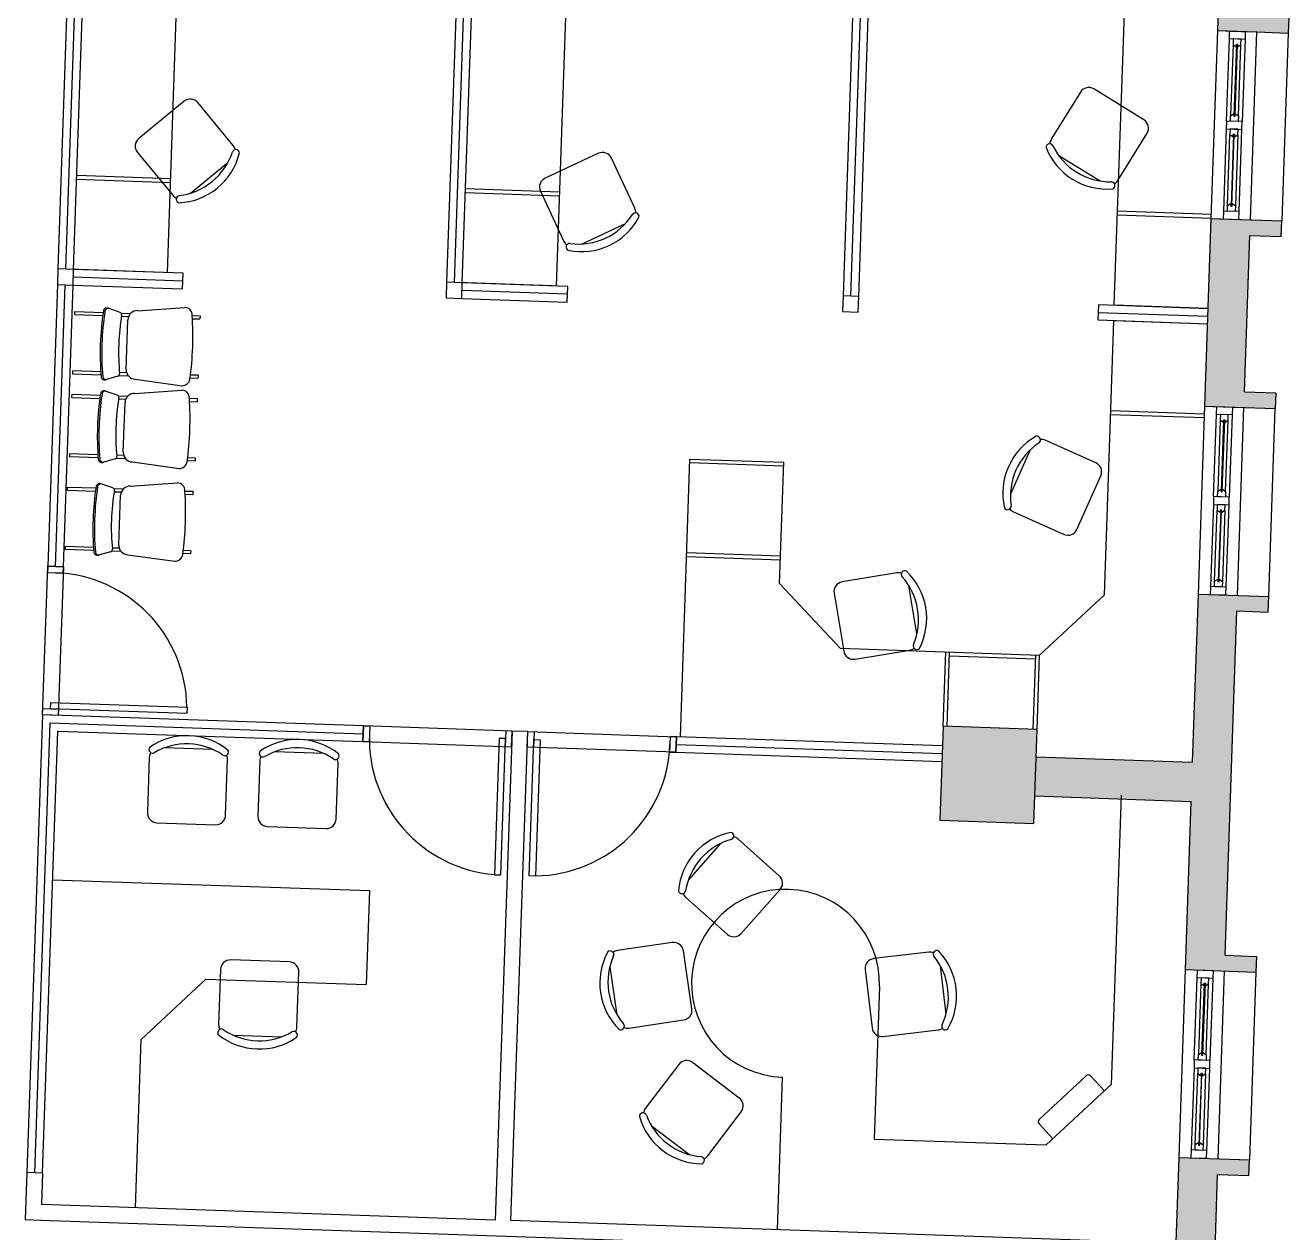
# Model space of a CAD drawing. Extents: x -28 to 149, y -33 to 76.
# Drawn here: x 111.96 to 120.03, y 25.09 to 32.8 of the extents above; entities that cross this region are included whole.
import ezdxf

# ---------------------------------------------------------------- set-up
doc = ezdxf.new("R2010")
doc.units = 0
doc.layers.add('arq-proyección edificios anexos', color=250, linetype='Continuous')

# ---------------------------------------------------------------- blocks, each defined once
blk = doc.blocks.new('Torre Sur')
h = blk.add_hatch(color=256)
h.paths.add_polyline_path([(44.6982, 32.6851), (44.8981, 32.6782), (44.9015, 32.7781), (44.4518, 32.7936), (44.4106, 31.5943), (44.8603, 31.5788), (44.8638, 31.6788), (44.6639, 31.6856)])
h.paths.add_polyline_path([(44.76, 34.484, 0.414214), (43.7949, 35.5177), (43.545, 35.5263), (43.5365, 35.2765), (43.7863, 35.2679, -0.414214), (44.5101, 34.4926), (44.493, 33.9929), (44.7428, 33.9843), (44.9427, 33.9774), (44.9461, 34.0774), (44.7463, 34.0842)])
h = blk.add_hatch(color=256)
h.paths.add_polyline_path([(44.1902, 17.8938), (44.2039, 18.2935), (44.4038, 18.2867), (44.4073, 18.3866), (43.9575, 18.4021), (43.9404, 17.9024, -0.414214), (43.1651, 17.1785), (42.9152, 17.1871), (42.9066, 16.9373), (43.1565, 16.9287, 0.414214)])
h.paths.add_polyline_path([(44.2863, 20.6921), (44.4862, 20.6853), (44.4896, 20.7852), (44.0399, 20.8007), (43.9987, 19.6014), (44.4484, 19.5859), (44.4519, 19.6859), (44.252, 19.6927)])
h.paths.add_polyline_path([(44.4099, 24.29), (44.6098, 24.2831), (44.6132, 24.3831), (44.1635, 24.3985), (44.1266, 23.3242), (43.1272, 23.3585), (43.1186, 23.1086), (44.118, 23.0743), (44.0811, 21.9999), (44.5308, 21.9845), (44.5343, 22.0844), (44.3344, 22.0913)])
h.paths.add_polyline_path([(44.4923, 26.6886), (44.6921, 26.6817), (44.6956, 26.7817), (44.2458, 26.7971), (44.2047, 25.5978), (44.6544, 25.5824), (44.6578, 25.6823), (44.4579, 25.6892)])
h.paths.add_polyline_path([(44.6158, 30.2865), (44.8157, 30.2796), (44.8191, 30.3795), (44.3694, 30.395), (44.3325, 29.3206), (43.3331, 29.355), (43.3245, 29.1051), (44.3239, 29.0708), (44.287, 27.9964), (44.7368, 27.981), (44.7402, 28.0809), (44.5403, 28.0878)])
blk.add_hatch(color=256).paths.add_polyline_path([(43.3391, 29.5298), (42.7395, 29.5504), (42.7189, 28.9508), (43.3185, 28.9302)])
for p, q in [((37.1662, 34.7948), (37.0864, 32.4712)), ((37.1363, 32.4695), (37.2162, 34.7931)), ((37.1863, 32.4678), (37.2661, 34.7914)), ((39.6481, 34.7096), (39.5682, 32.386)), ((39.6182, 32.3842), (39.698, 34.7079)), ((39.6682, 32.3825), (39.748, 34.7062)), ((42.1799, 34.6226), (42.1001, 32.299)), ((42.1501, 32.2973), (42.2299, 34.6209)), ((42.2, 32.2956), (42.2798, 34.6192)), ((44.493, 33.9929), (44.5101, 34.4926)), ((37.786, 32.4472), (37.852, 34.371)), ((40.3339, 34.2858), (40.2678, 32.3619)), ((43.8324, 32.2395), (43.8985, 34.1634)), ((44.9461, 34.0774), (44.9427, 33.9774)), ((44.4518, 32.7936), (44.493, 33.9929)), ((44.4518, 32.7936), (44.493, 33.9929)), ((44.493, 33.9929), (44.7428, 33.9843)), ((44.5429, 33.9912), (44.7428, 33.9843)), ((44.5429, 33.9912), (44.7428, 33.9843)), ((44.5429, 33.9912), (44.7428, 33.9843)), ((44.5429, 33.9912), (44.7428, 33.9843)), ((44.5429, 33.9912), (44.7428, 33.9843)), ((44.5429, 33.9912), (44.7428, 33.9843)), ((44.5429, 33.9912), (44.7428, 33.9843)), ((44.5671, 33.9403), (44.5688, 33.9903)), ((44.5688, 33.9903), (44.6688, 33.9868)), ((44.5794, 33.9899), (44.7063, 33.9855)), ((44.6063, 33.989), (44.6812, 33.9864)), ((44.6688, 33.9868), (44.667, 33.9369)), ((44.7016, 32.785), (44.7428, 33.9843)), ((44.7016, 32.785), (44.7428, 33.9843)), ((44.7428, 33.9843), (44.9427, 33.9774)), ((44.9427, 33.9774), (44.9015, 32.7781)), ((44.5491, 33.4156), (44.5671, 33.9403)), ((44.667, 33.9369), (44.5671, 33.9403)), ((44.5909, 33.9045), (44.5753, 33.4497)), ((44.5921, 33.9394), (44.5909, 33.9045)), ((44.5909, 33.9045), (44.6114, 33.8901)), ((44.6421, 33.9377), (44.5921, 33.9394)), ((44.5983, 33.4489), (44.6139, 33.9037)), ((44.6179, 33.9035), (44.6022, 33.4488)), ((44.6114, 33.8901), (44.6119, 33.9057)), ((44.6119, 33.9057), (44.6199, 33.9055)), ((44.6139, 33.9037), (44.6179, 33.9035)), ((44.6199, 33.9055), (44.6194, 33.8898)), ((44.6194, 33.8898), (44.6409, 33.9027)), ((44.6252, 33.448), (44.6409, 33.9027)), ((44.6409, 33.9027), (44.6421, 33.9377)), ((44.667, 33.9369), (44.649, 33.4122)), ((43.6157, 33.6002), (43.4296, 33.2988)), ((44.0208, 33.4235), (43.7018, 33.6205)), ((37.8926, 33.5418), (37.603, 33.3036)), ((38.2056, 33.2597), (37.9806, 33.5332)), ((44.5491, 33.4156), (44.5474, 33.3656)), ((44.649, 33.4122), (44.5491, 33.4156)), ((44.5741, 33.4147), (44.5753, 33.4497)), ((44.624, 33.413), (44.5741, 33.4147)), ((44.5753, 33.4497), (44.5967, 33.4627)), ((44.5967, 33.4627), (44.5962, 33.447)), ((44.5962, 33.447), (44.6042, 33.4467)), ((44.6022, 33.4488), (44.5983, 33.4489)), ((44.6042, 33.4467), (44.6047, 33.4624)), ((44.6047, 33.4624), (44.6252, 33.448)), ((44.6252, 33.448), (44.624, 33.413)), ((44.6473, 33.3622), (44.649, 33.4122)), ((43.8551, 33.0361), (44.0412, 33.3374)), ((44.5474, 33.3656), (44.5293, 32.8409)), ((44.5474, 33.3656), (44.6473, 33.3622)), ((44.5555, 32.8751), (44.5711, 33.3298)), ((44.5723, 33.3648), (44.5711, 33.3298)), ((44.5711, 33.3298), (44.5917, 33.3154)), ((44.6223, 33.3631), (44.5723, 33.3648)), ((44.5941, 33.329), (44.5785, 32.8743)), ((44.5825, 32.8741), (44.5981, 33.3289)), ((44.5917, 33.3154), (44.5922, 33.3311)), ((44.5922, 33.3311), (44.6002, 33.3308)), ((44.5981, 33.3289), (44.5941, 33.329)), ((44.6002, 33.3308), (44.5997, 33.3151)), ((44.5997, 33.3151), (44.6211, 33.3281)), ((44.6211, 33.3281), (44.6055, 32.8734)), ((44.6211, 33.3281), (44.6223, 33.3631)), ((44.6293, 32.8375), (44.6473, 33.3622)), ((37.5944, 33.2156), (37.8194, 32.9421)), ((40.5376, 33.2093), (40.1979, 33.0506)), ((40.7705, 32.8581), (40.6207, 33.1791)), ((43.4776, 33.1957), (43.7414, 33.0328)), ((37.9325, 32.9542), (38.1719, 33.1511)), ((37.8057, 33.0218), (37.2061, 33.0424)), ((37.8066, 33.0468), (37.2069, 33.0674)), ((40.2876, 32.9366), (39.6879, 32.9572)), ((40.2884, 32.9616), (39.6888, 32.9822)), ((40.1677, 32.9675), (40.3175, 32.6466)), ((44.4526, 32.8186), (43.853, 32.8392)), ((44.5293, 32.8409), (44.5276, 32.791)), ((44.6293, 32.8375), (44.5293, 32.8409)), ((44.5543, 32.8401), (44.5555, 32.8751)), ((44.6043, 32.8384), (44.5543, 32.8401)), ((44.5555, 32.8751), (44.577, 32.888)), ((44.577, 32.888), (44.5764, 32.8723)), ((44.5764, 32.8723), (44.5844, 32.8721)), ((44.5785, 32.8743), (44.5825, 32.8741)), ((44.5844, 32.8721), (44.585, 32.8878)), ((44.585, 32.8878), (44.6055, 32.8734)), ((44.6055, 32.8734), (44.6043, 32.8384)), ((40.43, 32.6302), (40.7109, 32.7613)), ((44.4518, 32.7936), (43.8521, 32.8142)), ((44.4106, 31.5943), (44.4518, 32.7936)), ((44.4518, 32.7936), (44.9015, 32.7781)), ((44.5018, 32.7919), (44.7016, 32.785)), ((44.5018, 32.7919), (44.7016, 32.785)), ((44.5018, 32.7919), (44.7016, 32.785)), ((44.5018, 32.7919), (44.7016, 32.785)), ((44.5018, 32.7919), (44.7016, 32.785)), ((44.5018, 32.7919), (44.7016, 32.785)), ((44.5018, 32.7919), (44.7016, 32.785)), ((44.5276, 32.791), (44.6276, 32.7875)), ((44.6276, 32.7875), (44.6293, 32.8375)), ((44.8981, 32.6782), (44.9015, 32.7781)), ((44.6639, 31.6856), (44.6982, 32.6851)), ((44.6982, 32.6851), (44.8981, 32.6782)), ((37.0864, 32.4712), (37.0829, 32.3713)), ((37.1863, 32.4678), (37.0864, 32.4712)), ((37.761, 32.448), (37.1613, 32.4686)), ((37.1829, 32.3678), (37.1863, 32.4678)), ((37.8859, 32.4437), (37.1863, 32.4678)), ((37.8825, 32.3438), (37.8859, 32.4437)), ((37.0829, 32.3713), (37.0212, 30.5723)), ((37.0711, 30.5706), (37.1329, 32.3695)), ((37.0829, 32.3713), (37.1829, 32.3678)), ((37.1211, 30.5689), (37.1829, 32.3678)), ((37.1829, 32.3678), (37.8825, 32.3438)), ((37.8842, 32.3938), (37.1846, 32.4178)), ((39.5682, 32.386), (39.5648, 32.286)), ((39.6682, 32.3825), (39.5682, 32.386)), ((40.2429, 32.3628), (39.6432, 32.3834)), ((39.6648, 32.2826), (39.6682, 32.3825)), ((40.3428, 32.3594), (39.6682, 32.3825)), ((40.3394, 32.2594), (40.3428, 32.3594)), ((39.5648, 32.286), (39.6648, 32.2826)), ((39.6648, 32.2826), (40.3394, 32.2594)), ((40.3411, 32.3094), (39.6665, 32.3326)), ((42.1001, 32.299), (42.0967, 32.1991)), ((42.2, 32.2956), (42.1001, 32.299)), ((42.1966, 32.1956), (42.2, 32.2956)), ((37.194, 32.1791), (37.1947, 32.1991)), ((37.1947, 32.1991), (37.3752, 32.1929)), ((37.4836, 32.193), (37.4131, 32.2176)), ((37.5952, 32.2044), (37.896, 32.2251)), ((42.0967, 32.1991), (42.1966, 32.1956)), ((43.729, 32.143), (43.7325, 32.2429)), ((43.7307, 32.193), (44.4303, 32.1689)), ((43.7325, 32.2429), (44.432, 32.2189)), ((44.432, 32.2189), (43.8324, 32.2395)), ((37.194, 32.1791), (37.3724, 32.173)), ((37.4897, 32.189), (37.5506, 32.1869)), ((37.4922, 32.1689), (37.5376, 32.1673)), ((37.5222, 31.8286), (37.5331, 32.1465)), ((37.9443, 32.1734), (37.9943, 32.1717)), ((37.9455, 32.1533), (37.9936, 32.1517)), ((37.9943, 32.1717), (37.9936, 32.1517)), ((44.4286, 32.119), (43.729, 32.143)), ((43.7689, 30.3906), (43.829, 32.1396)), ((44.4286, 32.119), (43.829, 32.1396)), ((37.181, 31.7993), (37.1817, 31.8193)), ((37.3615, 31.7931), (37.181, 31.7993)), ((37.3601, 31.8132), (37.1817, 31.8193)), ((37.5369, 31.7871), (37.4759, 31.7892)), ((37.5253, 31.8075), (37.4798, 31.8091)), ((37.9812, 31.7919), (37.9331, 31.7935)), ((37.9812, 31.7919), (37.9805, 31.7719)), ((37.4696, 31.7857), (37.3975, 31.7659)), ((37.5801, 31.7666), (37.8789, 31.7253)), ((37.9805, 31.7719), (37.9306, 31.7736)), ((37.1759, 31.6507), (37.1766, 31.6707)), ((37.1759, 31.6507), (37.3543, 31.6446)), ((37.1766, 31.6707), (37.3571, 31.6645)), ((37.4654, 31.6646), (37.3949, 31.6892)), ((37.4715, 31.6606), (37.5325, 31.6585)), ((37.474, 31.6405), (37.5195, 31.6389)), ((37.577, 31.6761), (37.8779, 31.6967)), ((37.9261, 31.645), (37.9761, 31.6433)), ((37.9761, 31.6433), (37.9754, 31.6233)), ((44.6639, 31.6856), (44.8638, 31.6788)), ((44.8638, 31.6788), (44.8603, 31.5788)), ((37.5041, 31.3002), (37.515, 31.6181)), ((37.9273, 31.6249), (37.9754, 31.6233)), ((44.4089, 31.5443), (43.8092, 31.5649)), ((44.3694, 30.395), (44.4106, 31.5943)), ((44.3694, 30.395), (44.4106, 31.5943)), ((44.4106, 31.5943), (44.8603, 31.5788)), ((44.4606, 31.5926), (44.6604, 31.5857)), ((44.4606, 31.5926), (44.6604, 31.5857)), ((44.4606, 31.5926), (44.6604, 31.5857)), ((44.4606, 31.5926), (44.6604, 31.5857)), ((44.4606, 31.5926), (44.6604, 31.5857)), ((44.4606, 31.5926), (44.6604, 31.5857)), ((44.4847, 31.5417), (44.4864, 31.5917)), ((44.4864, 31.5917), (44.5864, 31.5882)), ((44.5864, 31.5882), (44.5847, 31.5383)), ((44.6193, 30.3864), (44.6604, 31.5857)), ((44.6193, 30.3864), (44.6604, 31.5857)), ((44.8191, 30.3795), (44.8603, 31.5788)), ((44.408, 31.5193), (43.8084, 31.5399)), ((44.4667, 31.017), (44.4847, 31.5417)), ((44.5847, 31.5383), (44.4847, 31.5417)), ((44.5085, 31.5059), (44.4929, 31.0511)), ((44.5097, 31.5409), (44.5085, 31.5059)), ((44.5085, 31.5059), (44.529, 31.4915)), ((44.5597, 31.5391), (44.5097, 31.5409)), ((44.5159, 31.0504), (44.5315, 31.5051)), ((44.5355, 31.5049), (44.5199, 31.0502)), ((44.529, 31.4915), (44.5296, 31.5072)), ((44.5296, 31.5072), (44.5376, 31.5069)), ((44.5315, 31.5051), (44.5355, 31.5049)), ((44.5376, 31.5069), (44.537, 31.4912)), ((44.537, 31.4912), (44.5585, 31.5042)), ((44.5429, 31.0494), (44.5585, 31.5042)), ((44.5585, 31.5042), (44.5597, 31.5391)), ((44.5847, 31.5383), (44.5666, 31.0136)), ((43.2952, 31.3152), (43.1692, 31.032)), ((43.7145, 31.2327), (43.3909, 31.3766)), ((37.1629, 31.271), (37.1635, 31.2909)), ((37.3434, 31.2648), (37.1629, 31.271)), ((37.3419, 31.2848), (37.1635, 31.2909)), ((37.4515, 31.2573), (37.3794, 31.2375)), ((37.5188, 31.2587), (37.4578, 31.2608)), ((37.5071, 31.2791), (37.4617, 31.2807)), ((37.562, 31.2382), (37.8607, 31.197)), ((37.9624, 31.2435), (37.9124, 31.2452)), ((37.9631, 31.2635), (37.915, 31.2651)), ((37.9631, 31.2635), (37.9624, 31.2435)), ((41.0612, 29.483), (41.1221, 31.257)), ((41.7209, 31.2114), (41.1212, 31.232)), ((41.1221, 31.257), (41.7217, 31.2364)), ((41.6951, 30.4618), (41.7217, 31.2364)), ((43.5938, 30.8075), (43.7462, 31.1502)), ((37.1475, 31.0583), (37.1482, 31.0783)), ((37.1482, 31.0783), (37.3287, 31.0721)), ((37.437, 31.0722), (37.3665, 31.0968)), ((37.4431, 31.0682), (37.5041, 31.0661)), ((37.5486, 31.0837), (37.8495, 31.1043)), ((44.4929, 31.0511), (44.5143, 31.0641)), ((44.5143, 31.0641), (44.5138, 31.0484)), ((44.5218, 31.0481), (44.5223, 31.0638)), ((44.5223, 31.0638), (44.5429, 31.0494)), ((37.1475, 31.0583), (37.3259, 31.0522)), ((37.4457, 31.0481), (37.4911, 31.0465)), ((37.4757, 30.7078), (37.4866, 31.0257)), ((37.8978, 31.0526), (37.9477, 31.0509)), ((37.8989, 31.0325), (37.947, 31.0309)), ((37.9477, 31.0509), (37.947, 31.0309)), ((44.4667, 31.017), (44.465, 30.9671)), ((44.5666, 31.0136), (44.4667, 31.017)), ((44.4917, 31.0162), (44.4929, 31.0511)), ((44.5417, 31.0144), (44.4917, 31.0162)), ((44.5138, 31.0484), (44.5218, 31.0481)), ((44.5199, 31.0502), (44.5159, 31.0504)), ((44.5429, 31.0494), (44.5417, 31.0144)), ((44.5649, 30.9636), (44.5666, 31.0136)), ((43.1877, 30.9198), (43.5113, 30.7758)), ((44.465, 30.9671), (44.447, 30.4424)), ((44.465, 30.9671), (44.5649, 30.9636)), ((44.4732, 30.4765), (44.4888, 30.9312)), ((44.49, 30.9662), (44.4888, 30.9312)), ((44.4888, 30.9312), (44.5093, 30.9168)), ((44.5399, 30.9645), (44.49, 30.9662)), ((44.5118, 30.9304), (44.4961, 30.4757)), ((44.5001, 30.4756), (44.5158, 30.9303)), ((44.5093, 30.9168), (44.5098, 30.9325)), ((44.5098, 30.9325), (44.5178, 30.9322)), ((44.5158, 30.9303), (44.5118, 30.9304)), ((44.5178, 30.9322), (44.5173, 30.9165)), ((44.5173, 30.9165), (44.5387, 30.9295)), ((44.5387, 30.9295), (44.5231, 30.4748)), ((44.5387, 30.9295), (44.5399, 30.9645)), ((44.5469, 30.4389), (44.5649, 30.9636)), ((37.1345, 30.6786), (37.1351, 30.6985)), ((37.315, 30.6724), (37.1345, 30.6786)), ((37.3135, 30.6924), (37.1351, 30.6985)), ((37.4231, 30.6649), (37.351, 30.6451)), ((37.4904, 30.6663), (37.4294, 30.6684)), ((37.4787, 30.6867), (37.4333, 30.6883)), ((37.9347, 30.6711), (37.8866, 30.6727)), ((37.9347, 30.6711), (37.934, 30.6511)), ((37.5336, 30.6458), (37.8323, 30.6046)), ((37.934, 30.6511), (37.884, 30.6528)), ((41.7003, 30.6117), (41.1006, 30.6323)), ((41.7011, 30.6367), (41.1015, 30.6573)), ((36.9886, 29.6229), (37.0212, 30.5723)), ((37.0212, 30.5723), (37.0198, 30.5323)), ((37.0198, 30.5323), (37.1197, 30.5289)), ((37.0212, 30.5723), (37.1211, 30.5689)), ((37.0212, 30.5723), (37.1211, 30.5689)), ((37.1211, 30.5689), (37.0212, 30.5723)), ((37.1211, 30.5689), (37.0885, 29.6194)), ((37.1197, 30.5289), (37.1211, 30.5689)), ((42.4433, 30.5304), (42.0941, 30.4718)), ((41.6951, 30.4618), (42.0812, 30.0483)), ((42.572, 30.1413), (42.5207, 30.447)), ((44.447, 30.4424), (44.4452, 30.3924)), ((44.5469, 30.4389), (44.447, 30.4424)), ((44.472, 30.4415), (44.4732, 30.4765)), ((44.5219, 30.4398), (44.472, 30.4415)), ((44.4732, 30.4765), (44.4946, 30.4894)), ((44.4946, 30.4894), (44.4941, 30.4738)), ((44.4941, 30.4738), (44.5021, 30.4735)), ((44.4961, 30.4757), (44.5001, 30.4756)), ((44.5021, 30.4735), (44.5026, 30.4892)), ((44.5026, 30.4892), (44.5231, 30.4748)), ((44.5231, 30.4748), (44.5219, 30.4398)), ((44.5452, 30.389), (44.5469, 30.4389)), ((42.0428, 30.3998), (42.1048, 30.03)), ((43.3554, 30.0046), (43.7689, 30.3906)), ((44.3325, 29.3206), (44.3694, 30.395)), ((44.3694, 30.395), (44.8191, 30.3795)), ((44.4452, 30.3924), (44.5452, 30.389)), ((44.8157, 30.2796), (44.8191, 30.3795)), ((44.5403, 28.0878), (44.6158, 30.2865)), ((44.6158, 30.2865), (44.8157, 30.2796)), ((42.0812, 30.0483), (43.3554, 30.0046)), ((42.1768, 29.9787), (42.5261, 30.0373)), ((42.7395, 29.5504), (42.7558, 30.0252)), ((42.7644, 29.5496), (42.7807, 30.0243)), ((42.7799, 29.9993), (43.3296, 29.9804)), ((43.3141, 29.5307), (43.3304, 30.0054)), ((43.3391, 29.5298), (43.3554, 30.0046)), ((37.0399, 29.6611), (37.0413, 29.7012)), ((37.0413, 29.7012), (37.9116, 29.6714)), ((36.9886, 29.6229), (36.8882, 26.6996)), ((36.9886, 29.6229), (36.9899, 29.6629)), ((39.0373, 29.5525), (36.9886, 29.6229)), ((37.0885, 29.6194), (36.9886, 29.6229)), ((37.0885, 29.6194), (36.9886, 29.6229)), ((36.9899, 29.6629), (37.0899, 29.6594)), ((37.9102, 29.6312), (37.0399, 29.6611)), ((37.0899, 29.6594), (37.0885, 29.6194)), ((37.9116, 29.6714), (37.9102, 29.6312)), ((36.9381, 26.6979), (37.0368, 29.5712)), ((37.0368, 29.5712), (39.0356, 29.5025)), ((39.0339, 29.4526), (39.0373, 29.5525)), ((39.0373, 29.5525), (39.0339, 29.4526)), ((39.0339, 29.4526), (39.0373, 29.5525)), ((39.9868, 29.5199), (39.0373, 29.5525)), ((39.0373, 29.5525), (39.0773, 29.5511)), ((39.0773, 29.5511), (39.0739, 29.4512)), ((42.7395, 29.5504), (42.7189, 28.9508)), ((43.3391, 29.5298), (42.7395, 29.5504)), ((36.9881, 26.6962), (37.0851, 29.5195)), ((37.0851, 29.5195), (39.0339, 29.4526)), ((39.0339, 29.4526), (39.9834, 29.42)), ((39.0739, 29.4512), (39.0339, 29.4526)), ((39.905, 29.4727), (39.8751, 28.6024)), ((39.9868, 29.5199), (39.8795, 26.3967)), ((39.9451, 29.4713), (39.905, 29.4727)), ((39.9152, 28.601), (39.9451, 29.4713)), ((39.9468, 29.5213), (39.9434, 29.4213)), ((39.9868, 29.5199), (39.9468, 29.5213)), ((39.9795, 26.3933), (40.0867, 29.5165)), ((39.9834, 29.42), (39.9868, 29.5199)), ((39.9834, 29.42), (39.9868, 29.5199)), ((40.0867, 29.5165), (39.9868, 29.5199)), ((40.0833, 29.4165), (40.0867, 29.5165)), ((40.0833, 29.4165), (40.0867, 29.5165)), ((40.0867, 29.5165), (41.0362, 29.4839)), ((40.0867, 29.5165), (40.1267, 29.5151)), ((40.0951, 28.5948), (40.125, 29.4651)), ((40.1267, 29.5151), (40.1233, 29.4152)), ((40.125, 29.4651), (40.1651, 29.4638)), ((40.1651, 29.4638), (40.1352, 28.5934)), ((40.9962, 29.4852), (40.9928, 29.3853)), ((41.0362, 29.4839), (40.9962, 29.4852)), ((41.0327, 29.3839), (41.0362, 29.4839)), ((41.0362, 29.4839), (41.0327, 29.3839)), ((41.0327, 29.3839), (41.0362, 29.4839)), ((42.7352, 29.4255), (41.0362, 29.4839)), ((43.3185, 28.9302), (43.3391, 29.5298)), ((38.0769, 29.4016), (37.7671, 29.4122)), ((38.7824, 29.3774), (38.4726, 29.388)), ((39.9434, 29.4213), (39.9834, 29.42)), ((41.0327, 29.3839), (40.0833, 29.4165)), ((40.1233, 29.4152), (40.0833, 29.4165)), ((40.9928, 29.3853), (41.0327, 29.3839)), ((41.0327, 29.3839), (42.7317, 29.3256)), ((41.0345, 29.4339), (42.7335, 29.3755)), ((37.67, 29.353), (37.6579, 28.9991)), ((38.1576, 28.9819), (38.1697, 29.3359)), ((38.3755, 29.3288), (38.3633, 28.9748)), ((38.863, 28.9577), (38.8752, 29.3116)), ((43.3331, 29.355), (44.3325, 29.3206)), ((43.3245, 29.1051), (44.3239, 29.0708)), ((43.8751, 29.1112), (43.8116, 27.2623)), ((44.287, 27.9964), (44.3239, 29.0708)), ((37.7182, 28.9345), (38.093, 28.9216)), ((38.4237, 28.9102), (38.7984, 28.8974)), ((42.7189, 28.9508), (43.3185, 28.9302)), ((41.6929, 28.5957), (41.4283, 28.8311)), ((41.3185, 28.8016), (41.1124, 28.57)), ((37.0525, 28.5701), (39.0763, 28.5006)), ((39.8751, 28.6024), (39.9152, 28.601)), ((40.1352, 28.5934), (40.0951, 28.5948)), ((39.0763, 28.5006), (39.0557, 27.9009)), ((41.4488, 28.2272), (41.6981, 28.5074)), ((41.096, 28.4575), (41.3606, 28.2221)), ((41.0096, 28.1694), (40.6591, 28.118)), ((41.1349, 27.7456), (41.0805, 28.1166)), ((42.6487, 28.1074), (42.2969, 28.0664)), ((44.5403, 28.0878), (44.7402, 28.0809)), ((44.7402, 28.0809), (44.7368, 27.981)), ((38.125, 27.9978), (38.1128, 27.6439)), ((38.5644, 28.0453), (38.1896, 28.0581)), ((40.6111, 28.0149), (40.6561, 27.7082)), ((42.242, 27.9971), (42.2855, 27.6246)), ((42.7577, 27.7124), (42.7217, 28.0203)), ((38.0313, 27.9361), (37.6178, 27.5501)), ((38.0313, 27.9361), (39.0557, 27.9009)), ((38.6125, 27.6267), (38.6247, 27.9806)), ((44.2458, 26.7971), (44.287, 27.9964)), ((44.2458, 26.7971), (44.287, 27.9964)), ((44.287, 27.9964), (44.7368, 27.981)), ((44.3431, 27.4191), (44.3612, 27.9438)), ((44.3612, 27.9438), (44.3629, 27.9938)), ((44.4611, 27.9404), (44.3612, 27.9438)), ((44.3629, 27.9938), (44.4628, 27.9904)), ((44.3861, 27.943), (44.3849, 27.908)), ((44.4361, 27.9413), (44.3861, 27.943)), ((44.4349, 27.9063), (44.4361, 27.9413)), ((44.4611, 27.9404), (44.4431, 27.4157)), ((44.4628, 27.9904), (44.4611, 27.9404)), ((44.4957, 26.7885), (44.5369, 27.9878)), ((44.4957, 26.7885), (44.5369, 27.9878)), ((44.7368, 27.981), (44.6956, 26.7817)), ((42.3322, 27.8884), (42.2987, 26.914)), ((44.3849, 27.908), (44.3693, 27.4533)), ((44.3849, 27.908), (44.4055, 27.8936)), ((44.3923, 27.4525), (44.4079, 27.9072)), ((44.4119, 27.9071), (44.3963, 27.4523)), ((44.4055, 27.8936), (44.406, 27.9093)), ((44.406, 27.9093), (44.414, 27.909)), ((44.4079, 27.9072), (44.4119, 27.9071)), ((44.414, 27.909), (44.4135, 27.8933)), ((44.4135, 27.8933), (44.4349, 27.9063)), ((44.4193, 27.4515), (44.4349, 27.9063)), ((40.7317, 27.6233), (41.0821, 27.6746)), ((42.3548, 27.5697), (42.7066, 27.6108)), ((37.5809, 26.4757), (37.6178, 27.5501)), ((38.2056, 27.5781), (38.5154, 27.5675)), ((44.3681, 27.4183), (44.3693, 27.4533)), ((44.3693, 27.4533), (44.3908, 27.4662)), ((44.3908, 27.4662), (44.3902, 27.4505)), ((44.3902, 27.4505), (44.3982, 27.4503)), ((44.3963, 27.4523), (44.3923, 27.4525)), ((44.3982, 27.4503), (44.3988, 27.466)), ((44.3988, 27.466), (44.4193, 27.4515)), ((44.4193, 27.4515), (44.4181, 27.4166)), ((41.0513, 27.3908), (40.8373, 27.1085)), ((41.4377, 27.1763), (41.1389, 27.4028)), ((44.3414, 27.3692), (44.3234, 26.8445)), ((44.3431, 27.4191), (44.3414, 27.3692)), ((44.3414, 27.3692), (44.4414, 27.3657)), ((44.4431, 27.4157), (44.3431, 27.4191)), ((44.3664, 27.3683), (44.3652, 27.3333)), ((44.4164, 27.3666), (44.3664, 27.3683)), ((44.4181, 27.4166), (44.3681, 27.4183)), ((44.4152, 27.3316), (44.4164, 27.3666)), ((44.4233, 26.841), (44.4414, 27.3657)), ((44.4414, 27.3657), (44.4431, 27.4157)), ((41.7119, 27.3094), (41.6785, 26.335)), ((43.3526, 27.039), (43.6523, 27.3188)), ((43.6806, 27.3178), (43.7693, 27.2228)), ((44.3496, 26.8786), (44.3652, 27.3333)), ((44.3652, 27.3333), (44.3857, 27.3189)), ((44.3882, 27.3325), (44.3726, 26.8778)), ((44.3766, 26.8777), (44.3922, 27.3324)), ((44.3857, 27.3189), (44.3863, 27.3346)), ((44.3863, 27.3346), (44.3943, 27.3343)), ((44.3922, 27.3324), (44.3882, 27.3325)), ((44.3943, 27.3343), (44.3937, 27.3187)), ((44.3937, 27.3187), (44.4152, 27.3316)), ((44.4152, 27.3316), (44.3996, 26.8769)), ((43.3981, 26.8763), (43.8116, 27.2623)), ((41.2357, 26.8065), (41.4497, 27.0887)), ((40.8753, 27.0013), (41.1223, 26.8141)), ((43.4403, 26.9157), (43.3516, 27.0108)), ((42.2987, 26.914), (43.3981, 26.8763)), ((44.3484, 26.8436), (44.3496, 26.8786)), ((44.3496, 26.8786), (44.371, 26.8916)), ((44.371, 26.8916), (44.3705, 26.8759)), ((44.3705, 26.8759), (44.3785, 26.8756)), ((44.3726, 26.8778), (44.3766, 26.8777)), ((44.3785, 26.8756), (44.379, 26.8913)), ((44.379, 26.8913), (44.3996, 26.8769)), ((44.3996, 26.8769), (44.3984, 26.8419)), ((44.2047, 25.5978), (44.2458, 26.7971)), ((44.2458, 26.7971), (44.6956, 26.7817)), ((44.3234, 26.8445), (44.3217, 26.7945)), ((44.3217, 26.7945), (44.4216, 26.7911)), ((44.4233, 26.841), (44.3234, 26.8445)), ((44.3984, 26.8419), (44.3484, 26.8436)), ((44.4216, 26.7911), (44.4233, 26.841)), ((44.6921, 26.6817), (44.6956, 26.7817)), ((36.8882, 26.6996), (36.8779, 26.3998)), ((36.9881, 26.6962), (36.8882, 26.6996)), ((36.9881, 26.6962), (36.9812, 26.4963)), ((44.4579, 25.6892), (44.4923, 26.6886)), ((44.4923, 26.6886), (44.6921, 26.6817)), ((39.8795, 26.3967), (36.9812, 26.4963)), ((36.8779, 26.3998), (36.9778, 26.3963)), ((36.9778, 26.3963), (44.2235, 26.1475)), ((44.227, 26.2474), (39.9795, 26.3933))]:
    blk.add_line(p, q)
for centre, radius, start, end in [((43.6689, 33.5673), 0.0625, 58.30324, 148.30324), ((37.9323, 33.4935), 0.0625, 39.43946, 129.43946), ((43.988, 33.3703), 0.0625, 328.30324, 58.30324), ((37.6427, 33.2553), 0.0625, 129.43946, 219.43946), ((38.1573, 33.22), 0.0625, 11.85502, 39.43946), ((43.4196, 33.2476), 0.0229, 26.27582, 184.9933), ((43.7847, 33.3979), 0.4167, 201.43334, 275.17313), ((43.4828, 33.266), 0.0625, 148.30324, 175.88768), ((43.8085, 33.4365), 0.4092, 205.87899, 270.72748), ((37.8405, 33.31), 0.4167, 272.56957, 346.30936), ((37.8116, 33.3451), 0.4092, 277.01522, 341.86371), ((38.2225, 33.2103), 0.0229, 2.7494, 161.46688), ((40.5641, 33.1526), 0.0625, 25.02579, 115.02579), ((40.2243, 32.994), 0.0625, 115.02579, 205.02579), ((43.8138, 33.0042), 0.0229, 291.61317, 90.33065), ((43.8019, 33.0689), 0.0625, 300.7188, 328.30324), ((37.8677, 32.9818), 0.0625, 219.43946, 247.0239), ((37.8646, 32.916), 0.0229, 97.41205, 256.12953), ((40.7139, 32.8317), 0.0625, 357.44135, 25.02579), ((40.4294, 32.9978), 0.4167, 258.15589, 331.89569), ((40.4103, 33.0389), 0.4092, 262.60154, 327.45004), ((40.7746, 32.8061), 0.0229, 348.33573, 147.0532), ((40.3741, 32.6731), 0.0625, 205.02579, 232.61023), ((40.3547, 32.6101), 0.0229, 82.99838, 241.71586), ((39.1406, 31.9322), 1.7845, 171.28745, 184.77858), ((39.1406, 31.9322), 1.7745, 171.26109, 184.80495), ((37.3999, 32.1979), 0.0237, 56.28556, 173.73897), ((37.4065, 32.1987), 0.02, 70.74449, 171.26109), ((37.4786, 32.1788), 0.015, 350.3901, 70.74449), ((37.5931, 32.1445), 0.06, 88.03302, 178.03302), ((37.8943, 32.1751), 0.05, 358.03302, 88.03302), ((38.8832, 31.941), 1.4095, 170.3901, 185.67593), ((35.9135, 32.043), 2.0349, 352.25017, 3.67332), ((37.4656, 31.8001), 0.015, 285.32155, 5.67593), ((37.5822, 31.8265), 0.06, 178.03302, 268.03302), ((37.3858, 31.7865), 0.0237, 182.32706, 299.78047), ((37.3923, 31.7852), 0.02, 184.80495, 285.32155), ((37.8803, 31.7753), 0.05, 268.03302, 352.25017), ((39.1225, 31.4038), 1.7845, 171.28745, 184.77858), ((39.1225, 31.4038), 1.7745, 171.26109, 184.80495), ((37.3818, 31.6695), 0.0237, 56.28556, 173.73897), ((37.3883, 31.6703), 0.02, 70.74449, 171.26109), ((38.865, 31.4126), 1.4095, 170.3901, 185.67593), ((37.4605, 31.6504), 0.015, 350.3901, 70.74449), ((37.5749, 31.6161), 0.06, 88.03302, 178.03302), ((37.8762, 31.6467), 0.05, 358.03302, 88.03302), ((35.8954, 31.5146), 2.0349, 352.25017, 3.67332), ((43.5367, 31.0381), 0.4167, 119.15035, 192.89014), ((43.3388, 31.3797), 0.0229, 303.99283, 102.71031), ((43.5782, 31.0197), 0.4092, 123.596, 188.44449), ((43.3655, 31.3195), 0.0625, 66.02025, 93.60469), ((37.3676, 31.2581), 0.0237, 182.32706, 299.78047), ((37.3741, 31.2568), 0.02, 184.80495, 285.32155), ((37.4475, 31.2717), 0.015, 285.32155, 5.67593), ((37.564, 31.2981), 0.06, 178.03302, 268.03302), ((37.8622, 31.2469), 0.05, 268.03302, 352.25017), ((43.6891, 31.1756), 0.0625, 336.02025, 66.02025), ((39.0941, 30.8114), 1.7845, 171.28745, 184.77858), ((39.0941, 30.8114), 1.7745, 171.26109, 184.80495), ((37.3534, 31.0771), 0.0237, 56.28556, 173.73897), ((37.3599, 31.0779), 0.02, 70.74449, 171.26109), ((37.4321, 31.058), 0.015, 350.3901, 70.74449), ((37.5466, 31.0237), 0.06, 88.03302, 178.03302), ((37.8478, 31.0543), 0.05, 358.03302, 88.03302), ((38.8366, 30.8202), 1.4095, 170.3901, 185.67593), ((35.867, 30.9222), 2.0349, 352.25017, 3.67332), ((43.1505, 30.9563), 0.0229, 209.33018, 8.04766), ((43.2131, 30.9769), 0.0625, 218.43581, 246.02025), ((43.5367, 30.8329), 0.0625, 246.02025, 336.02025), ((37.3392, 30.6657), 0.0237, 182.32706, 299.78047), ((37.3457, 30.6644), 0.02, 184.80495, 285.32155), ((37.4191, 30.6793), 0.015, 285.32155, 5.67593), ((37.5356, 30.7057), 0.06, 178.03302, 268.03302), ((37.8338, 30.6545), 0.05, 268.03302, 352.25017), ((37.0399, 29.6611), 0.87, 0.67722, 88.03302), ((42.4537, 30.4687), 0.0625, 71.94015, 99.52459), ((42.4945, 30.5204), 0.0229, 62.83453, 221.55201), ((42.1729, 30.2315), 0.4092, 337.10035, 41.94884), ((42.2176, 30.239), 0.4167, 332.6547, 46.39449), ((42.1044, 30.4101), 0.0625, 99.52459, 189.52459), ((42.1665, 30.0403), 0.0625, 189.52459, 279.52459), ((42.5157, 30.0989), 0.0625, 279.52459, 307.10903), ((42.5712, 30.0634), 0.0229, 157.49718, 316.21466), ((37.9106, 29.0738), 0.4167, 51.16312, 124.90292), ((38.616, 29.0495), 0.4167, 51.16312, 124.90292), ((39.9451, 29.4713), 0.87, 178.03302, 265.38882), ((37.69, 29.4012), 0.0229, 141.34295, 300.06043), ((37.7325, 29.3509), 0.0625, 150.44858, 178.03302), ((37.909, 29.0285), 0.4092, 55.60877, 120.45727), ((38.1531, 29.3853), 0.0229, 236.00561, 34.72308), ((38.3955, 29.377), 0.0229, 141.34295, 300.06043), ((38.6145, 29.0042), 0.4092, 55.60877, 120.45727), ((38.8586, 29.3611), 0.0229, 236.00561, 34.72308), ((40.125, 29.4651), 0.87, 270.67722, 358.03302), ((38.1073, 29.338), 0.0625, 358.03302, 25.61746), ((38.438, 29.3267), 0.0625, 150.44858, 178.03302), ((38.8127, 29.3138), 0.0625, 358.03302, 25.61746), ((37.7203, 28.9969), 0.0625, 178.03302, 268.03302), ((38.0951, 28.9841), 0.0625, 268.03302, 358.03302), ((38.4258, 28.9727), 0.0625, 178.03302, 268.03302), ((38.8006, 28.9598), 0.0625, 268.03302, 358.03302), ((41.4645, 28.4643), 0.4167, 101.47476, 175.21455), ((41.4984, 28.4341), 0.4092, 105.92041, 170.7689), ((41.3796, 28.8498), 0.0229, 286.31724, 85.03472), ((41.3868, 28.7844), 0.0625, 48.34465, 75.9291), ((41.6514, 28.549), 0.0625, 318.34465, 48.34465), ((41.0717, 28.5036), 0.0229, 191.65459, 350.37207), ((41.1375, 28.5042), 0.0625, 200.76021, 228.34465), ((41.7325, 27.909), 0.6, 358.03302, 268.03302), ((41.0186, 28.1075), 0.0625, 8.34398, 98.34398), ((41.4022, 28.2688), 0.0625, 228.34465, 318.34465), ((40.9634, 27.9099), 0.4167, 151.47408, 225.21388), ((40.6135, 28.0927), 0.0229, 336.31657, 135.03405), ((41.0082, 27.9165), 0.4092, 155.91973, 220.76823), ((40.6682, 28.0561), 0.0625, 98.34398, 125.92842), ((42.6559, 28.0453), 0.0625, 69.0694, 96.65384), ((42.6993, 28.0949), 0.0229, 59.96377, 218.68125), ((42.3636, 27.8225), 0.4092, 334.22959, 39.07809), ((42.4086, 27.8277), 0.4167, 329.78394, 43.52374), ((38.1874, 27.9957), 0.0625, 88.03302, 178.03302), ((38.5622, 27.9828), 0.0625, 358.03302, 88.03302), ((42.3041, 28.0043), 0.0625, 96.65384, 186.65384), ((41.073, 27.7365), 0.0625, 278.34398, 8.34398), ((38.1295, 27.5944), 0.0229, 56.00561, 214.72308), ((38.1753, 27.6417), 0.0625, 178.03302, 205.61746), ((38.3735, 27.9513), 0.4092, 235.60877, 300.45727), ((38.5925, 27.5785), 0.0229, 321.34295, 120.06043), ((38.5501, 27.6288), 0.0625, 330.44858, 358.03302), ((40.6807, 27.6343), 0.0229, 241.65392, 40.37139), ((40.7226, 27.6851), 0.0625, 250.75954, 278.34398), ((42.3476, 27.6318), 0.0625, 186.65384, 276.65384), ((42.6994, 27.6729), 0.0625, 276.65384, 304.23828), ((42.753, 27.6346), 0.0229, 154.62643, 313.3439), ((38.372, 27.9059), 0.4167, 231.16312, 304.90292), ((41.1011, 27.353), 0.0625, 52.83176, 142.83176), ((43.6659, 27.3042), 0.02, 43.03302, 133.03302), ((41.3999, 27.1264), 0.0625, 322.83176, 52.83176), ((40.8224, 27.0585), 0.0229, 20.80434, 179.52182), ((41.2002, 27.1733), 0.4167, 195.96186, 269.70165), ((40.8871, 27.0708), 0.0625, 142.83176, 170.4162), ((41.2276, 27.2095), 0.4092, 200.40751, 265.256), ((43.3662, 27.0244), 0.02, 133.03302, 223.03302), ((41.1916, 26.7786), 0.0229, 286.14169, 84.85917), ((41.1859, 26.8442), 0.0625, 295.24732, 322.83176)]:
    blk.add_arc(centre, radius, start, end)

msp = doc.modelspace()

# ---------------------------------------------------------------- block references
at = {"layer": 'arq-proyección edificios anexos', "lineweight": 0}
msp.add_blockref('Torre Sur', (75.0825, -1.2279), dxfattribs=at)

doc.saveas('drawing.dxf')
